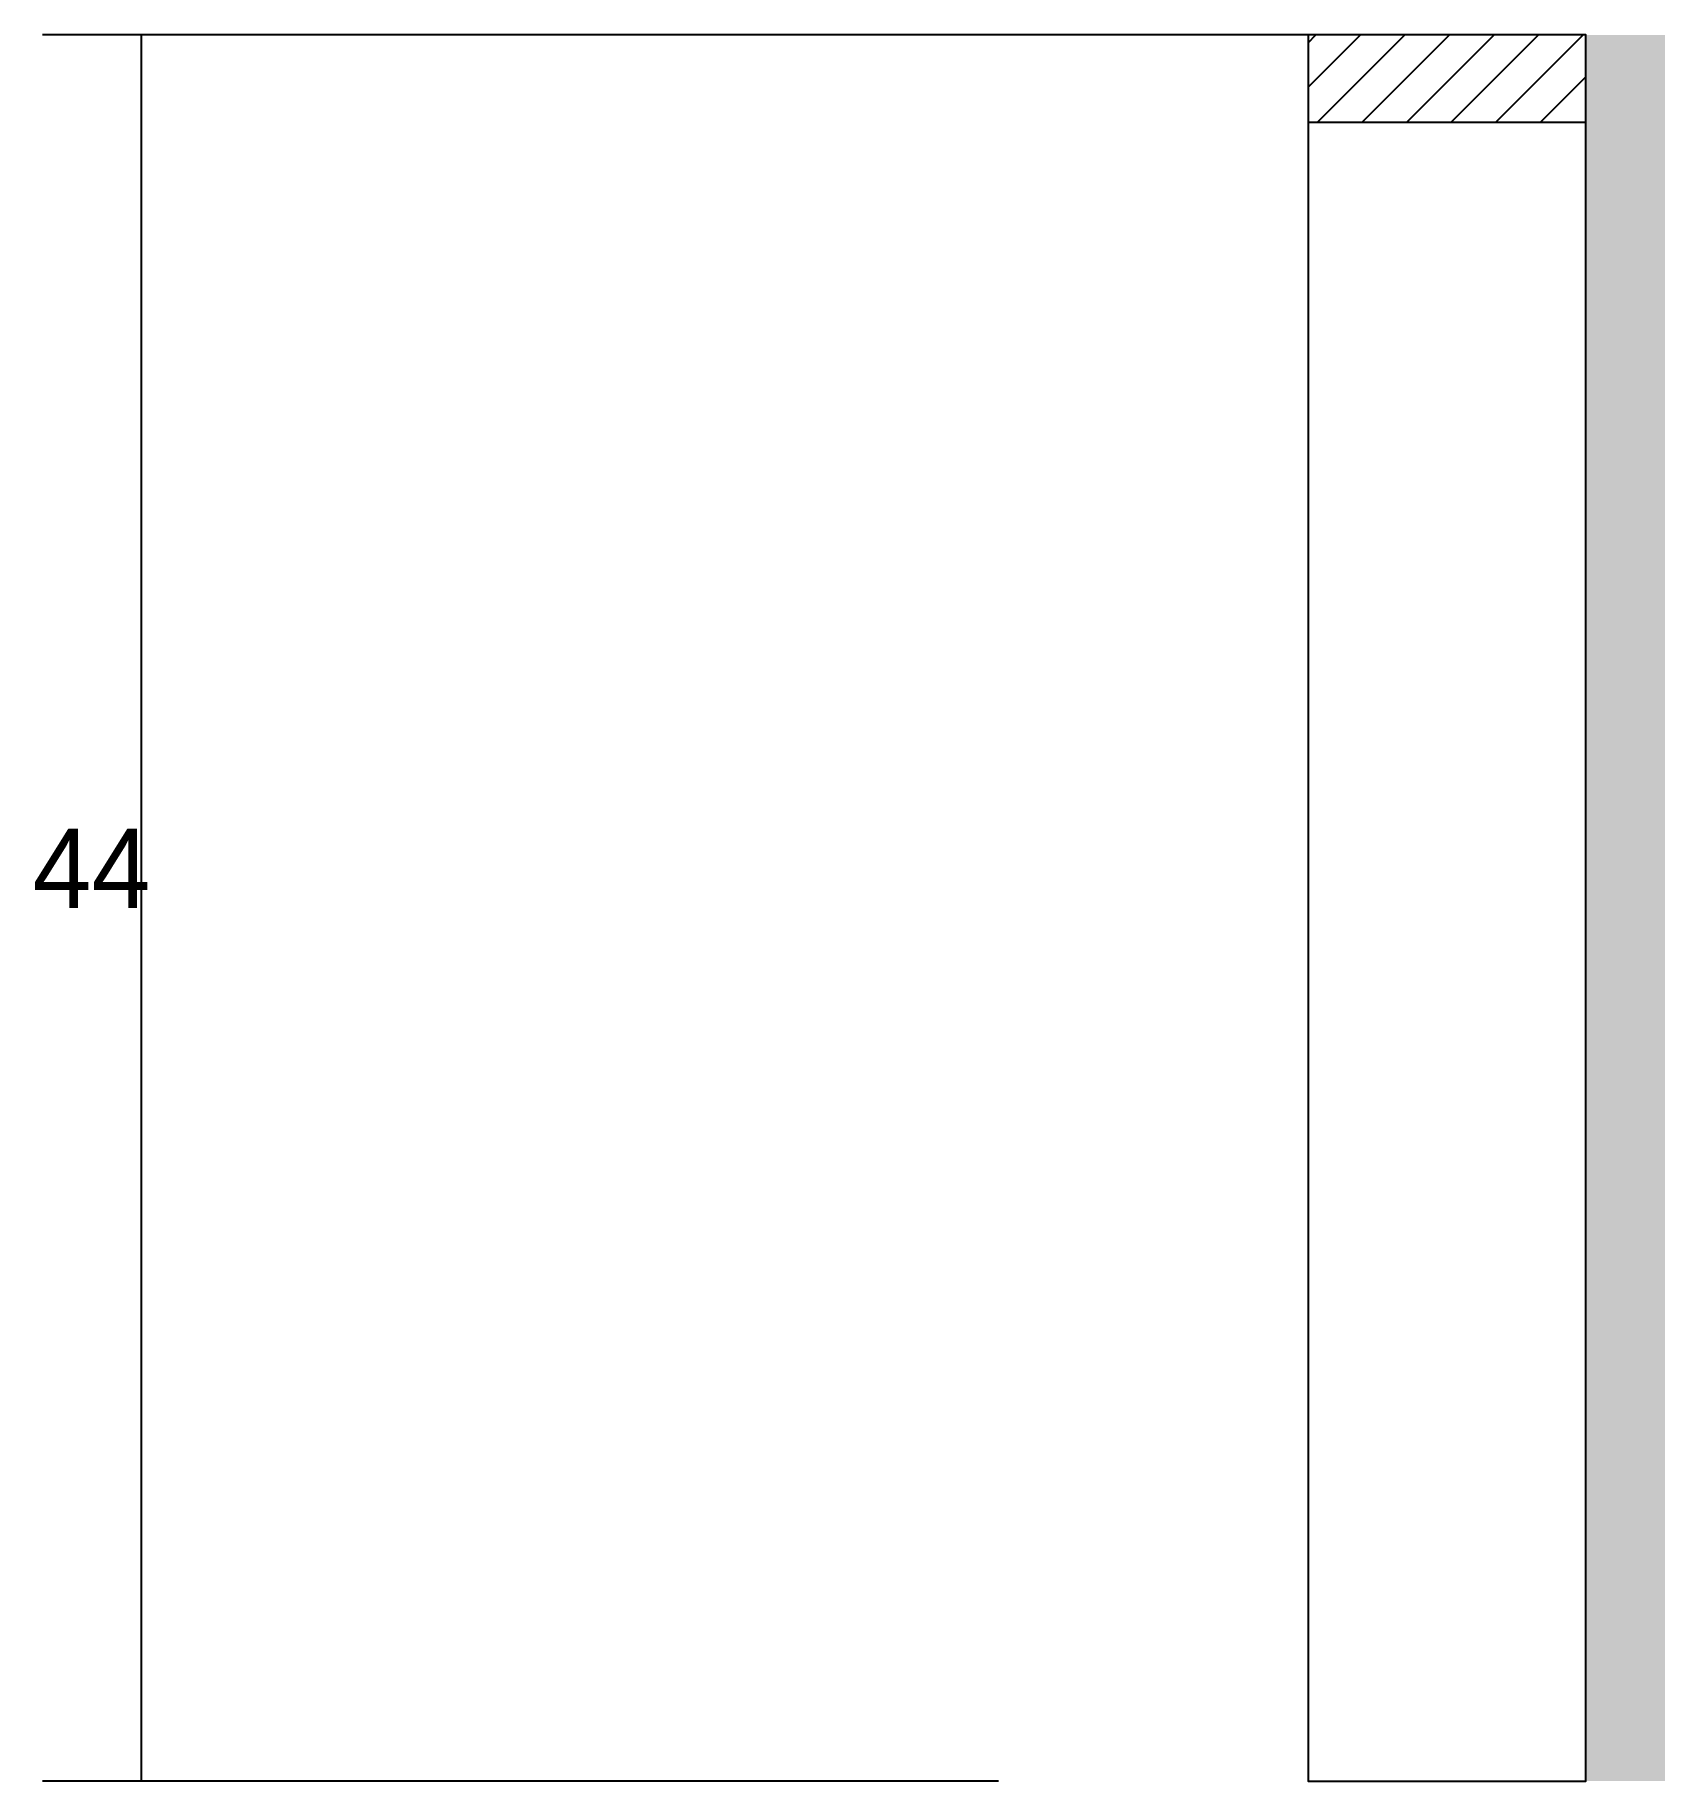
# Model space of a CAD drawing. Header units: metres. Extents: x 2846 to 4049, y 7871 to 9160.
# Drawn here: x 2887.1 to 2969.3, y 7910.6 to 7998.6 of the extents above.
import ezdxf

# ---------------------------------------------------------------- set-up
doc = ezdxf.new("R2010")
doc.units = ezdxf.units.M
for name, color, linetype in [('COTA', 241, 'Continuous'), ('Hachura', 253, 'Continuous'), ('Madeira', 126, 'Continuous')]:
    doc.layers.add(name, color=color, linetype=linetype)

msp = doc.modelspace()

# ---------------------------------------------------------------- hatches: boundary and pattern name
at = {"layer": 'Hachura'}
h = msp.add_hatch(dxfattribs=at)
h.set_pattern_fill('ANSI31', scale=0.5)
h.paths.add_polyline_path([(2965.3, 7994.2), (2965.3, 7998.6), (2965.3, 7998.6), (2951.3, 7998.6), (2951.3, 7998.6), (2951.3, 7994.2), (2951.3, 7994.2), (2965.3, 7994.2)])
h = msp.add_hatch(color=8, dxfattribs=at)
h.dxf.hatch_style = 1
h.paths.add_polyline_path([(2965.3, 7998.6), (2969.3, 7998.6), (2969.3, 7998.6), (2969.3, 7910.6), (2969.3, 7910.6), (2965.3, 7910.6), (2965.3, 7910.6), (2965.3, 7998.6)])

# ---------------------------------------------------------------- linework, layer by layer
at = {"layer": 'COTA'}
for p, q in [((2951.3, 7998.6), (2887.5, 7998.6)), ((2892.5, 7910.6), (2892.5, 7998.6)), ((2935.7, 7910.6), (2887.5, 7910.6))]:
    msp.add_line(p, q, dxfattribs=at)
at = {"layer": 'Madeira'}
for points in [[(2965.3, 7994.2), (2965.3, 7998.6), (2951.3, 7998.6), (2951.3, 7994.2)], [(2965.3, 7998.6), (2951.3, 7998.6), (2951.3, 7910.6), (2965.3, 7910.6)]]:
    msp.add_lwpolyline(points, close=True, dxfattribs=at)

# ---------------------------------------------------------------- texts
at = {"layer": 'COTA'}
msp.add_text('44', height=4, dxfattribs=at).set_placement((2887, 7954.6))

doc.saveas('drawing.dxf')
